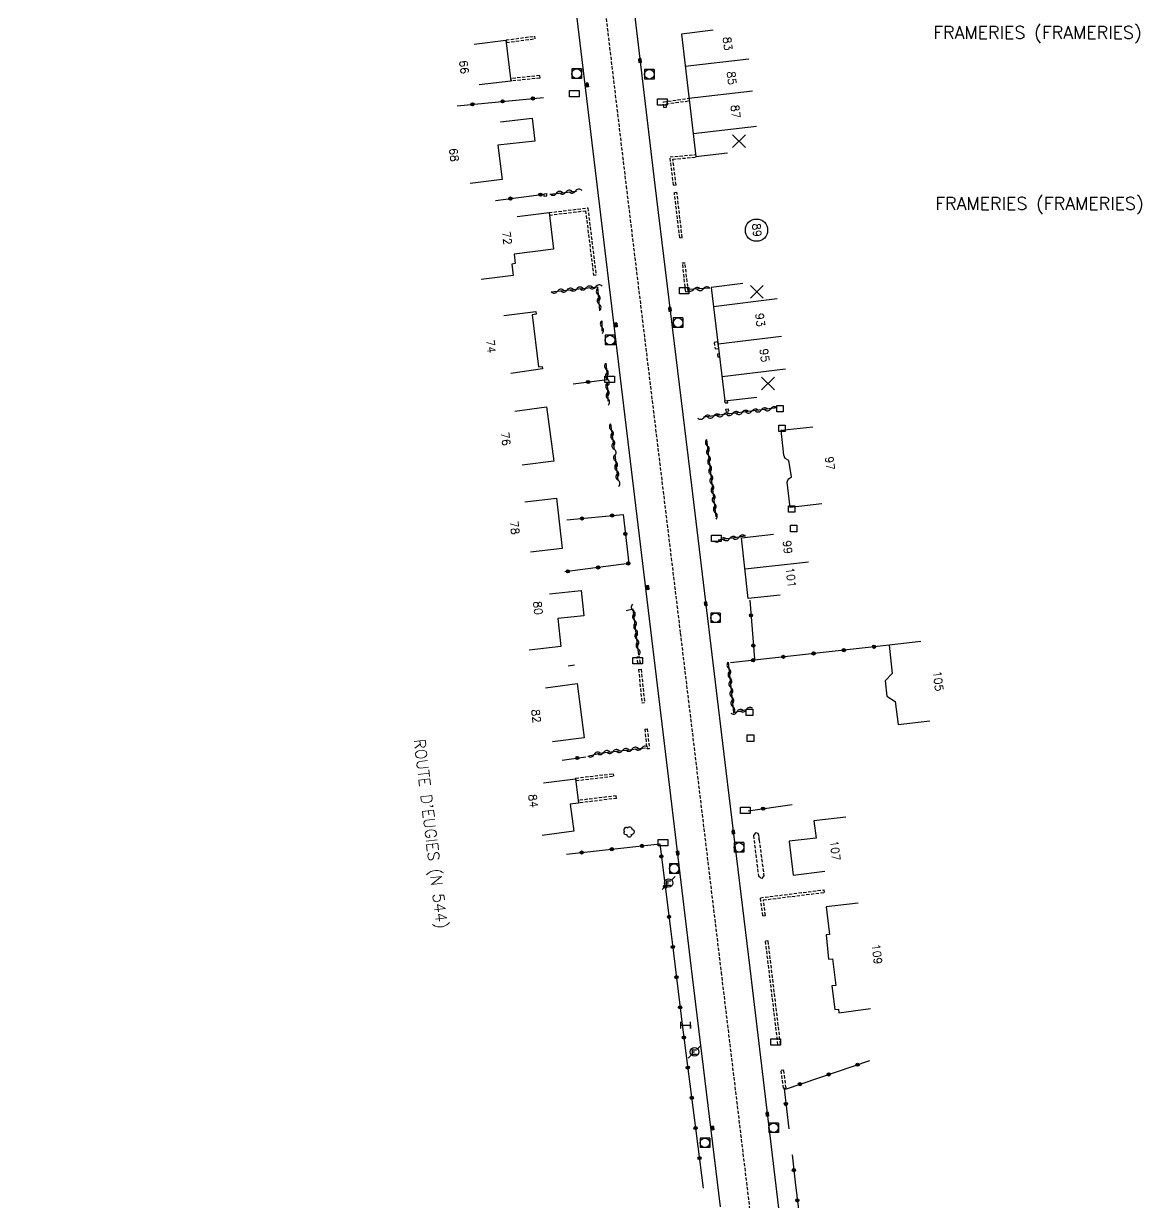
# Model space of a CAD drawing. Header units: millimetres. Extents: x 115000 to 115986, y 120000 to 121000.
# Drawn here: x 115806.1 to 115980.8, y 120580.9 to 120765 of the extents above; entities that cross this region are included whole.
import ezdxf
from ezdxf.enums import TextEntityAlignment as Align

# ---------------------------------------------------------------- set-up
doc = ezdxf.new("R2010")
doc.units = ezdxf.units.MM
doc.linetypes.add('DASHED', pattern=[0.75, 0.5, -0.25])
doc.layers.get('0').update_dxf_attribs({"linetype": 'CONTINUOUS'})
for name, color, linetype in [('W0001', 6, 'DASHED'), ('W0008', 7, 'CONTINUOUS'), ('W0100', 7, 'CONTINUOUS'), ('W0112', 1, 'DASHED'), ('W0300', 7, 'CONTINUOUS'), ('W0310', 3, 'CONTINUOUS'), ('W0322', 7, 'CONTINUOUS'), ('W0400', 7, 'CONTINUOUS'), ('W0420', 7, 'CONTINUOUS'), ('W0471', 7, 'CONTINUOUS'), ('W0980', 7, 'CONTINUOUS'), ('W0989', 7, 'CONTINUOUS'), ('W0991', 7, 'CONTINUOUS'), ('W1102', 7, 'CONTINUOUS'), ('W1471', 7, 'CONTINUOUS'), ('W1474', 7, 'CONTINUOUS')]:
    doc.layers.add(name, color=color, linetype=linetype)
doc.styles.get("Standard").update_dxf_attribs({"font": 'romans.shx', "width": 0.85})

# ---------------------------------------------------------------- blocks, each defined once
blk = doc.blocks.new('t991o')
at = {"color": 0, "linetype": 'Continuous'}
for p, q in [((-1, 1), (1, -1)), ((-1, -1), (1, 1))]:
    blk.add_line(p, q, dxfattribs=at)
blk = doc.blocks.new('t310o')
at = {"color": 0, "linetype": 'Continuous'}
for centre, start, end in [((-0.5, 0.38), 216.8699, 323.1304), ((0.5, -0.37), 36.8699, 143.1303)]:
    blk.add_arc(centre, 0.625, start, end, dxfattribs=at)
blk = doc.blocks.new('t322o')
at = {"color": 0, "linetype": 'Continuous'}
for radius in [0.25, 0.15]:
    blk.add_circle((0, 0), radius, dxfattribs=at)
blk = doc.blocks.new('T420')
for p, q in [((0.75, 0.75), (-0.75, 0.75)), ((-0.75, 0.75), (-0.75, -0.75)), ((0.75, 0.75), (0.75, -0.75)), ((0.75, -0.75), (-0.75, -0.75))]:
    blk.add_line(p, q)
blk.add_ellipse((0, 0), major_axis=(-0.53, 0.53), ratio=1, start_param=3.926991, end_param=10.210176)
blk = doc.blocks.new('T400')
for p, q in [((-0.15, 0.3), (0.15, 0.3)), ((-0.15, -0.25), (-0.15, 0.3)), ((-0.15, 0.15), (0.15, 0.15)), ((-0.15, 0), (0.15, 0)), ((0.15, 0.3), (0.15, -0.25)), ((-0.15, -0.15), (0.15, -0.15)), ((-0.15, -0.25), (-0.15, -0.3)), ((-0.15, -0.3), (0.15, -0.3)), ((0.15, -0.3), (0.15, -0.25))]:
    blk.add_line(p, q)
blk = doc.blocks.new('t112o')
at = {"color": 0, "linetype": 'Continuous'}
for p, q in [((-0.5, 0.5), (0.5, 0.5)), ((-0.5, -0.5), (-0.5, 0.5)), ((0.5, 0.5), (0.5, -0.5)), ((0.5, -0.5), (-0.5, -0.5))]:
    blk.add_line(p, q, dxfattribs=at)
blk = doc.blocks.new('T471')
for p, q in [((-0.333334, 0.333334), (-0.333334, -0.333334)), ((-0.333334, 0.333334), (0.333334, 0.333334)), ((-0.333334, 0), (0, 0)), ((0.500001, 0.500001), (1.000002, 1.000002)), ((-0.500001, -0.500001), (-1.000002, -1.000002)), ((-0.333334, -0.333334), (0.333334, -0.333334))]:
    blk.add_line(p, q)
blk.add_ellipse((0, 0), major_axis=(0.471405, 0.471405), ratio=1, start_param=5.4977871438, end_param=11.780972451)
blk = doc.blocks.new('T300')
for p, q in [((-0.8, 0.51), (-0.86, 0.34)), ((-0.86, 0.34), (-0.86, 0.17)), ((-0.86, 0.17), (-0.74, 0.06)), ((-0.69, 0.63), (-0.8, 0.51)), ((-0.8, -0.06), (-0.74, 0.06)), ((-0.74, 0.06), (-0.69, 0.11)), ((-0.57, 0.69), (-0.69, 0.63)), ((-0.46, 0.69), (-0.57, 0.69)), ((-0.29, 0.63), (-0.46, 0.69)), ((-0.29, 0.63), (-0.17, 0.74)), ((-0.23, 0.57), (-0.29, 0.63)), ((-0.17, 0.74), (-0.06, 0.8)), ((-0.06, 0.8), (0.06, 0.8)), ((0.06, 0.8), (0.23, 0.74)), ((0.23, 0.74), (0.34, 0.63)), ((0.34, 0.63), (0.4, 0.51)), ((0.46, 0.46), (0.34, 0.46)), ((0.4, 0.51), (0.4, 0.46)), ((0.57, 0.4), (0.46, 0.46)), ((0.57, 0.4), (0.69, 0.29)), ((0.69, 0.29), (0.74, 0.17)), ((0.74, 0.06), (0.69, -0.17)), ((0.74, 0.17), (0.74, 0.06)), ((-0.8, -0.17), (-0.8, -0.06)), ((-0.8, -0.23), (-0.8, -0.17)), ((-0.74, -0.34), (-0.8, -0.23)), ((-0.69, -0.4), (-0.74, -0.34)), ((-0.51, -0.46), (-0.69, -0.4)), ((-0.4, -0.46), (-0.51, -0.46)), ((-0.4, -0.46), (-0.34, -0.46)), ((-0.34, -0.46), (-0.34, -0.4)), ((-0.34, -0.51), (-0.34, -0.46)), ((-0.29, -0.63), (-0.34, -0.51)), ((-0.17, -0.74), (-0.29, -0.63)), ((-0.06, -0.8), (-0.17, -0.74)), ((0.06, -0.8), (-0.06, -0.8)), ((0.17, -0.74), (0.06, -0.8)), ((0.23, -0.69), (0.17, -0.74)), ((0.29, -0.46), (0.23, -0.46)), ((0.29, -0.63), (0.23, -0.69)), ((0.46, -0.4), (0.29, -0.46)), ((0.34, -0.51), (0.29, -0.63)), ((0.34, -0.51), (0.34, -0.46)), ((0.57, -0.34), (0.46, -0.4)), ((0.63, -0.29), (0.57, -0.34)), ((0.69, -0.17), (0.63, -0.29))]:
    blk.add_line(p, q)
blk = doc.blocks.new('T1471')
at = {"color": 0, "linetype": 'Continuous', "flags": 128}
blk.add_lwpolyline([(-0.75, -0.5), (-0.75, 0.5), (0.75, 0.5), (0.75, -0.5), (-0.75, -0.5)], dxfattribs=at)
blk = doc.blocks.new('T1474')
at = {"color": 0, "linetype": 'Continuous', "flags": 128}
for points in [[(-0.75, -0.5), (-0.75, 0.5)], [(-0.75, 0), (0.75, 0)], [(0.75, 0), (0.75, -0.5), (0.75, 0.5)]]:
    blk.add_lwpolyline(points, dxfattribs=at)

msp = doc.modelspace()

# ---------------------------------------------------------------- linework, layer by layer
at = {"layer": 'W0001'}
msp.add_lwpolyline([(115896.71, 120769.54), (115900.28, 120739.65), (115908.74, 120669.82), (115915.12, 120616.82), (115920.83, 120569.42), (115924.25, 120541.3), (115926.36, 120520.09), (115926.47, 120504.11), (115925.34, 120490.25), (115921.12, 120467.05), (115917.04, 120453.22), (115908.91, 120431.47), (115901.46, 120412.31), (115882.21, 120362.89), (115863.67, 120315.29), (115841.37, 120258.03), (115819.78, 120202.56), (115806.13, 120167.52)], dxfattribs=at)
at = {"layer": 'W0008'}
for points in [[(115901.15, 120770.08), (115904.75, 120739.81), (115910.49, 120692.89), (115915.87, 120648.32), (115919.59, 120617.5), (115925.19, 120570.85)], [(115915.02, 120580.2), (115910.65, 120616.13), (115906.94, 120646.99), (115901.65, 120691.09), (115895.81, 120739.5), (115892.27, 120768.98)]]:
    msp.add_lwpolyline(points, dxfattribs=at)
at = {"layer": 'W0100'}
for points in [[(115876.53, 120761.82), (115881.5, 120762.43), (115882.28, 120756.05), (115877.31, 120755.45)], [(115913.89, 120763.99), (115908.92, 120763.41), (115911.15, 120744.26), (115916.12, 120744.84)], [(115880.64, 120749.7), (115885.61, 120750.27), (115886.02, 120746.7), (115880.24, 120746.04), (115880.89, 120740.68), (115875.93, 120740.08)], [(115883.27, 120734.91), (115888.23, 120735.52), (115888.94, 120729.79), (115882.76, 120729.04), (115882.95, 120727.55), (115882.4, 120727.48), (115882.62, 120725.69), (115877.65, 120725.09)], [(115918.51, 120724.42), (115913.55, 120723.82), (115915.72, 120706.09), (115920.68, 120706.7)], [(115881.18, 120719.46), (115886.15, 120720.06), (115886.21, 120719.63), (115885.62, 120719.55), (115886.58, 120711.43), (115887.16, 120711.49), (115887.22, 120711.09), (115882.27, 120710.38)], [(115882.9, 120704.51), (115887.86, 120705.15), (115888.96, 120696.7), (115884.01, 120696.05)], [(115930.86, 120690.01), (115925.9, 120689.43), (115925.43, 120693.4), (115925.58, 120693.89), (115926.1, 120694.26), (115925.68, 120696.77), (115925.13, 120697.09), (115924.92, 120697.6), (115924.48, 120701.51), (115929.45, 120702.07)], [(115884.43, 120690.33), (115889.4, 120690.89), (115890.28, 120683.04), (115885.31, 120682.48)], [(115924.32, 120675.76), (115919.35, 120675.22), (115918.31, 120684.72), (115923.28, 120685.27)], [(115888.28, 120675.96), (115893.25, 120676.49), (115893.67, 120672.55), (115889.6, 120672.12), (115890.08, 120667.72), (115885.11, 120667.18)], [(115946.33, 120668.5), (115941.36, 120667.96), (115941.84, 120663.53), (115940.75, 120662.39), (115940.99, 120659.96), (115942.33, 120659.13), (115942.76, 120655.54), (115947.72, 120656.14)], [(115887.67, 120661.3), (115892.62, 120661.94), (115893.72, 120653.47), (115888.76, 120652.83)], [(115887.39, 120646.42), (115892.35, 120647.09), (115892.86, 120643.29), (115891.54, 120643.12), (115892.11, 120638.88), (115887.16, 120638.21)], [(115934.6, 120641.06), (115929.63, 120640.48), (115929.95, 120637.79), (115925.77, 120637.32), (115925.73, 120637.3), (115926.36, 120632.04), (115931.32, 120632.64)], [(115936.51, 120627.66), (115931.54, 120627.07), (115932.05, 120622.76), (115931.55, 120622.72), (115931.91, 120618.91), (115932.51, 120618.97), (115933.02, 120614.79), (115932.41, 120614.71), (115932.86, 120611.04), (115933.44, 120611.11), (115933.53, 120610.52), (115938.48, 120611.21)]]:
    msp.add_lwpolyline(points, dxfattribs=at)
at = {"layer": 'W0112'}
for p, q in [((115881.53, 120762.48), (115881.58, 120762.08)), ((115885.98, 120763.08), (115886.03, 120762.68)), ((115886.75, 120756.93), (115886.79, 120756.53)), ((115882.28, 120756.45), (115882.33, 120756.05)), ((115906.18, 120751.95), (115906.57, 120751.98)), ((115911.15, 120744.26), (115911.16, 120744.19)), ((115887.47, 120738.45), (115887.87, 120738.48)), ((115887.49, 120738.05), (115887.47, 120738.45)), ((115887.89, 120738.07), (115887.87, 120738.48)), ((115907.68, 120739.8), (115908.07, 120739.85)), ((115907.81, 120738.68), (115908.21, 120738.73)), ((115887.89, 120738.07), (115887.49, 120738.05)), ((115908.65, 120731.58), (115909.04, 120731.63)), ((115909.09, 120727.65), (115909.48, 120727.69)), ((115895.18, 120725.72), (115895.57, 120725.77)), ((115909.58, 120723.16), (115909.98, 120723.21)), ((115914.53, 120715.32), (115914.69, 120714.27)), ((115914.81, 120713.45), (115914.56, 120713.42)), ((115914.87, 120712.94), (115914.62, 120712.91)), ((115915.72, 120706.09), (115916.12, 120706.14)), ((115915.76, 120705.78), (115916.15, 120705.82)), ((115915.88, 120704.83), (115916.28, 120704.87)), ((115915.91, 120704.51), (115916.31, 120704.54)), ((115901.99, 120666.1), (115902.38, 120666.15)), ((115902.1, 120665.13), (115902.5, 120665.18)), ((115902.21, 120664.15), (115902.61, 120664.19)), ((115902.75, 120658.96), (115903.15, 120659)), ((115903.18, 120654.84), (115903.58, 120654.88)), ((115903.51, 120651.78), (115903.91, 120651.82)), ((115892.39, 120647.19), (115892.44, 120646.79)), ((115898.25, 120647.87), (115898.29, 120647.48)), ((115892.85, 120643.69), (115892.9, 120643.29)), ((115898.79, 120644.02), (115898.74, 120644.42)), ((115921.05, 120637.52), (115921.81, 120631.86)), ((115931.16, 120629.72), (115931.21, 120629.32)), ((115921.65, 120625.68), (115922.04, 120625.73)), ((115922.06, 120621.76), (115922.46, 120621.81)), ((115924, 120605.53), (115924.4, 120605.57)), ((115924.5, 120601.56), (115924.9, 120601.61)), ((115924.86, 120598.73), (115925.26, 120598.78))]:
    msp.add_line(p, q, dxfattribs=at)
for points in [[(115881.53, 120762.48), (115885.98, 120763.08)], [(115881.58, 120762.08), (115886.03, 120762.68)], [(115886.75, 120756.93), (115882.28, 120756.45)], [(115886.79, 120756.53), (115882.33, 120756.05)], [(115906.18, 120751.95), (115906.09, 120752.83), (115910.09, 120753.37)], [(115906.57, 120751.98), (115906.53, 120752.49), (115910.13, 120752.98)], [(115907.68, 120739.8), (115907.14, 120744.22), (115911.11, 120744.58)], [(115908.07, 120739.85), (115907.58, 120743.86), (115911.16, 120744.19)], [(115908.65, 120731.58), (115907.81, 120738.68)], [(115909.04, 120731.63), (115908.21, 120738.73)], [(115888.23, 120735.52), (115894.29, 120736.25), (115895.57, 120725.77)], [(115888.28, 120735.12), (115893.94, 120735.8), (115895.18, 120725.72)], [(115909.58, 120723.16), (115909.09, 120727.65)], [(115909.98, 120723.21), (115909.48, 120727.69)], [(115914.53, 120715.32), (115914.03, 120715.24), (115914.17, 120714.24), (115914.69, 120714.27)], [(115914.56, 120713.42), (115914.62, 120712.91)], [(115915.76, 120705.78), (115915.72, 120706.09)], [(115916.15, 120705.82), (115916.12, 120706.14)], [(115915.91, 120704.51), (115915.88, 120704.83)], [(115916.31, 120704.54), (115916.28, 120704.87)], [(115902.1, 120665.13), (115901.99, 120666.1)], [(115902.5, 120665.18), (115902.38, 120666.15)], [(115902.21, 120664.15), (115902.75, 120658.96)], [(115902.61, 120664.19), (115903.15, 120659)], [(115903.18, 120654.84), (115903.51, 120651.78)], [(115903.58, 120654.88), (115903.91, 120651.82)], [(115892.39, 120647.19), (115898.25, 120647.87)], [(115892.44, 120646.79), (115898.29, 120647.48)], [(115898.74, 120644.42), (115892.85, 120643.69)], [(115898.79, 120644.02), (115892.9, 120643.29)], [(115921.05, 120637.52), (115921.05, 120638.07), (115920.93, 120638.53), (115920.5, 120638.63), (115920.17, 120638.2), (115920.95, 120631.9), (115921.48, 120631.45), (115921.81, 120631.86)], [(115921.65, 120625.68), (115921.26, 120628.5), (115931.16, 120629.72)], [(115922.04, 120625.73), (115921.72, 120628.15), (115931.21, 120629.32)], [(115924, 120605.53), (115922.06, 120621.76)], [(115924.4, 120605.57), (115922.46, 120621.81)], [(115924.86, 120598.73), (115924.5, 120601.56)], [(115925.26, 120598.78), (115924.9, 120601.61)]]:
    msp.add_lwpolyline(points, dxfattribs=at)
at = {"layer": 'W0310'}
for p, q in [((115888.37, 120738.42), (115892.52, 120738.87)), ((115913.34, 120723.69), (115909.99, 120723.49)), ((115896.47, 120718.62), (115896.5, 120717.02)), ((115897.1, 120711.99), (115897.34, 120709.42)), ((115897.29, 120708.9), (115897.44, 120706.04)), ((115923.88, 120705.02), (115912.36, 120703.54)), ((115897.83, 120702.52), (115898.4, 120698.46)), ((115912.84, 120700.06), (115914.29, 120688)), ((115898.49, 120697.69), (115899, 120693.72)), ((115918.92, 120684.98), (115914.65, 120684.34))]:
    msp.add_line(p, q, dxfattribs=at)
for points in [[(115888.57, 120723.14), (115895.79, 120723.93), (115896.14, 120720.18)], [(115902.26, 120666.39), (115901.37, 120673.58), (115900.26, 120673.29)], [(115916.23, 120665.31), (115917.04, 120657.41), (115919.58, 120657.98)], [(115894.3, 120650.6), (115896.13, 120651.09), (115903.31, 120651.93)]]:
    msp.add_lwpolyline(points, dxfattribs=at)
at = {"layer": 'W0322'}
for p, q in [((115873.89, 120752.2), (115887.38, 120753.51)), ((115879.84, 120737.41), (115887.49, 120738.39)), ((115892, 120708.78), (115897.34, 120709.42)), ((115919.58, 120674.98), (115920.34, 120665.8)), ((115941.36, 120667.96), (115916.58, 120665.2)), ((115891.23, 120664.71), (115892.21, 120664.89)), ((115890.3, 120649.97), (115894, 120650.52)), ((115919.35, 120642.07), (115926.23, 120643.07)), ((115925.18, 120598.61), (115938.34, 120603.06)), ((115924.96, 120598.65), (115925.68, 120592.41))]:
    msp.add_line(p, q, dxfattribs=at)
for points in [[(115891.02, 120687.5), (115899.8, 120688.36), (115900.71, 120680.72), (115890.7, 120679.41)], [(115890.96, 120635.3), (115905.53, 120636.89), (115907.42, 120621.98), (115909.14, 120607.87), (115910.93, 120594.1), (115912.33, 120583.11)], [(115926.22, 120588.31), (115926.68, 120584.06), (115928.7, 120567.4)]]:
    msp.add_lwpolyline(points, dxfattribs=at)
at = {"layer": 'W1102'}
for p, q in [((115919.44, 120759.5), (115909.51, 120758.34)), ((115920.02, 120754.51), (115910.09, 120753.35)), ((115920.67, 120748.98), (115910.74, 120747.82)), ((115923.85, 120722.02), (115913.92, 120720.8)), ((115924.56, 120716.17), (115914.64, 120714.95)), ((115925.19, 120711.06), (115915.26, 120709.85)), ((115928.79, 120680.93), (115918.85, 120679.84))]:
    msp.add_line(p, q, dxfattribs=at)
msp.add_circle((115920.65, 120732.77), 1.74, dxfattribs=at)

# ---------------------------------------------------------------- block references
at = {"layer": 'W0112'}
for p in [(115924.3, 120704.89), (115924.64, 120701.8), (115926.13, 120689.21), (115926.44, 120686.17), (115919.55, 120657.44), (115919.71, 120653.42)]:
    msp.add_blockref('t112o', p, dxfattribs=at)
at = {"layer": 'W0300'}
msp.add_blockref('T300', (115900.77, 120638.76), dxfattribs=at)
at = {"layer": 'W0310'}
for p, rotation in [((115889.37, 120738.52), 6.202242778333486), ((115890.86, 120738.69), 6.202242778333486), ((115892.35, 120738.85), 6.202242778333486), ((115891.05, 120723.41), 6.290545482842351), ((115892.55, 120723.57), 6.290545482842351), ((115894.04, 120723.74), 6.290545482842351), ((115895.53, 120723.9), 6.290545482842351), ((115895.91, 120722.7), 275.3567049756735), ((115910.85, 120723.54), 183.5189665345274), ((115912.34, 120723.63), 183.5189665345274), ((115889.56, 120723.25), 6.290545482842351), ((115896.05, 120721.21), 275.3567049756735), ((115896.49, 120717.62), 271.2946477417734), ((115897.19, 120710.99), 275.4518288188142), ((115897.34, 120709.5), 275.4518288188142), ((115897.34, 120707.9), 272.9350722147502), ((115897.42, 120706.41), 272.9350722147502), ((115922.89, 120704.89), 187.3441593369656), ((115912.48, 120703.55), 187.3441593369656), ((115913.97, 120703.74), 187.3441593369656), ((115915.46, 120703.93), 187.3441593369656), ((115916.94, 120704.13), 187.3441593369656), ((115918.43, 120704.32), 187.3441593369656), ((115919.92, 120704.51), 187.3441593369656), ((115921.41, 120704.7), 187.3441593369656), ((115897.97, 120701.53), 277.9264249313681), ((115898.18, 120700.05), 277.9264249313681), ((115912.96, 120699.06), 276.8419045279833), ((115898.38, 120698.56), 277.9264249313681), ((115913.14, 120697.57), 276.8419045279833), ((115898.62, 120696.7), 277.288198382821), ((115898.8, 120695.21), 277.288198382821), ((115913.32, 120696.09), 276.8419045279833), ((115898.99, 120693.72), 277.288198382821), ((115913.49, 120694.6), 276.8419045279833), ((115913.67, 120693.11), 276.8419045279833), ((115913.85, 120691.62), 276.8419045279833), ((115914.03, 120690.13), 276.8419045279833), ((115914.21, 120688.64), 276.8419045279833), ((115916.45, 120684.61), 188.5575335110152), ((115917.93, 120684.83), 188.5575335110152), ((115914.97, 120684.39), 188.5575335110152), ((115901.4, 120673.34), 97.06902299567247), ((115901.59, 120671.85), 97.06902299567247), ((115901.77, 120670.36), 97.06902299567247), ((115901.96, 120668.87), 97.06902299567247), ((115902.14, 120667.38), 97.06902299567247), ((115916.33, 120664.31), 275.852120873923), ((115916.49, 120662.82), 275.852120873923), ((115916.64, 120661.33), 275.852120873923), ((115916.79, 120659.84), 275.852120873923), ((115916.95, 120658.34), 275.852120873923), ((115917.59, 120657.54), 12.57901701630925), ((115919.06, 120657.86), 12.57901701630925), ((115899.71, 120651.5), 6.67292699162298), ((115901.2, 120651.68), 6.67292699162298), ((115902.69, 120651.85), 6.67292699162298), ((115895.27, 120650.86), 14.82223184947224), ((115896.74, 120651.16), 6.67292699162298), ((115898.23, 120651.33), 6.67292699162298)]:
    msp.add_blockref('t310o', p, dxfattribs=dict(at, rotation=rotation))
at = {"layer": 'W0322'}
for p, rotation in [((115880.98, 120752.89), 5.589348057394733), ((115885.71, 120753.35), 5.589348057394733), ((115876.26, 120752.43), 5.589348057394733), ((115886.91, 120738.32), 7.263444535545283), ((115882.2, 120737.71), 7.263444535545283), ((115894.36, 120709.06), 6.822577083725347), ((115893.38, 120687.73), 5.585870096412567), ((115898.11, 120688.2), 5.585870096412567), ((115900.16, 120685.33), 276.7897819917864), ((115891.19, 120679.48), 187.4291764311435), ((115895.9, 120680.09), 187.4291764311435), ((115900.61, 120680.71), 187.4291764311435), ((115919.78, 120672.61), 274.6964840442317), ((115920.16, 120667.88), 274.6964840442317), ((115929.56, 120666.65), 186.3622306002281), ((115934.28, 120667.17), 186.3622306002281), ((115939, 120667.7), 186.3622306002281), ((115920.12, 120665.59), 186.3622306002281), ((115924.84, 120666.12), 186.3622306002281), ((115892.65, 120650.32), 8.498179748283498), ((115921.7, 120642.41), 8.25356102669997), ((115893.32, 120635.56), 6.215118558099459), ((115898.04, 120636.07), 6.215118558099459), ((115902.76, 120636.59), 6.215118558099459), ((115905.78, 120634.94), 277.2096684485347), ((115906.37, 120630.22), 277.2096684485347), ((115906.97, 120625.51), 277.2096684485347), ((115907.56, 120620.8), 276.9800683582377), ((115908.14, 120616.08), 276.9800683582377), ((115908.71, 120611.37), 276.9800683582377), ((115909.3, 120606.66), 277.4116692427453), ((115909.91, 120601.95), 277.4116692427453), ((115936.43, 120602.41), 18.68392838087202), ((115931.93, 120600.89), 18.68392838087202), ((115927.43, 120599.37), 18.68392838087202), ((115910.53, 120597.24), 277.4116692427453), ((115925.23, 120596.29), 276.6022716439756), ((115911.13, 120592.52), 277.2583484571542), ((115911.74, 120587.81), 277.2583484571542), ((115926.48, 120585.95), 276.0841807683378), ((115927.02, 120581.23), 276.9074949106495)]:
    msp.add_blockref('t322o', p, dxfattribs=dict(at, rotation=rotation))
at = {"layer": 'W0400'}
for p, rotation in [((115902.44, 120759.25), 186.6326193899959), ((115894.2, 120755.45), 187.3939318923035), ((115907.12, 120720.39), 186.3903977407335), ((115898.71, 120717.96), 186.4043635484054), ((115903.65, 120676.94), 186.6049526694831), ((115912.72, 120674.39), 187.431327451703), ((115917.03, 120638.73), 187.3524988617841), ((115908.33, 120635.48), 6.944030344392446), ((115922.33, 120594.68), 186.1155604133332), ((115913.82, 120592.5), 186.5464081071163)]:
    msp.add_blockref('T400', p, dxfattribs=dict(at, rotation=rotation))
at = {"layer": 'W0420'}
for p in [(115892.54, 120757.21), (115903.91, 120757.13), (115908.4, 120718.31), (115897.75, 120715.6), (115914.24, 120672.22), (115917.92, 120636.35), (115907.78, 120633.04), (115923.31, 120592.55), (115912.58, 120590.21)]:
    msp.add_blockref('T420', p, dxfattribs=at)
at = {"layer": 'W0471'}
for p in [(115906.92, 120630.8), (115910.95, 120604.41)]:
    msp.add_blockref('T471', p, dxfattribs=at)
at = {"layer": 'W0991', "rotation": 90}
for p in [(115917.92, 120746.68), (115920.69, 120723.15), (115922.44, 120708.83)]:
    msp.add_blockref('t991o', p, dxfattribs=at)
at = {"layer": 'W1471'}
for p in [(115892.2, 120754.09), (115905.94, 120752.8), (115909.34, 120723.32), (115897.7, 120709.47), (115914.35, 120684.62), (115902.09, 120665.54), (115918.89, 120642.16), (115906.03, 120637.11), (115923.66, 120605.95)]:
    msp.add_blockref('T1471', p, dxfattribs=at)
at = {"layer": 'W1474'}
msp.add_blockref('T1474', (115909.58, 120608.59), dxfattribs=at)

# ---------------------------------------------------------------- texts
at = {"layer": 'W0980'}
for p in [(115964.54, 120763.5), (115964.85, 120736.79)]:
    msp.add_text('FRAMERIES (FRAMERIES)', height=2, dxfattribs=at).set_placement(p, align=Align.MIDDLE)
at = {"layer": 'W0989'}
msp.add_text("ROUTE D'EUGIES (N 544)", height=1.75, rotation=276.9046, dxfattribs=at).set_placement((115869.64, 120638.47), align=Align.MIDDLE)
at = {"layer": 'W0991'}
for s, rotation, p in [('83', 276.6425, (115916.14, 120761.91)), ('66', 276.9802, (115874.95, 120758.25)), ('85', 276.6421, (115916.77, 120756.53)), ('87', 276.6446, (115917.38, 120751.29)), ('68', 276.8984, (115873.38, 120744.53)), ('89', 276.2437, (115920.71, 120732.78)), ('72', 276.9895, (115881.67, 120731.54)), ('93', 276.9757, (115921.22, 120718.75)), ('74', 276.7799, (115879.15, 120714.63)), ('95', 276.9781, (115921.9, 120713.21)), ('76', 277.4433, (115881.45, 120700.17)), ('97', 276.6716, (115932.13, 120696.35)), ('78', 276.4147, (115882.87, 120686.29)), ('99', 276.2717, (115925.51, 120683.25)), ('101', 276.2747, (115926.03, 120678.52)), ('80', 276.0924, (115886.5, 120673.75)), ('105', 276.4187, (115949.04, 120662.34)), ('82', 277.358, (115886.22, 120656.87)), ('84', 277.7309, (115885.76, 120643.61)), ('107', 276.8243, (115932.95, 120635.87)), ('109', 276.842, (115939.48, 120619.69))]:
    msp.add_text(s, height=1.25, rotation=rotation, dxfattribs=at).set_placement(p, align=Align.MIDDLE)

doc.saveas('drawing.dxf')
